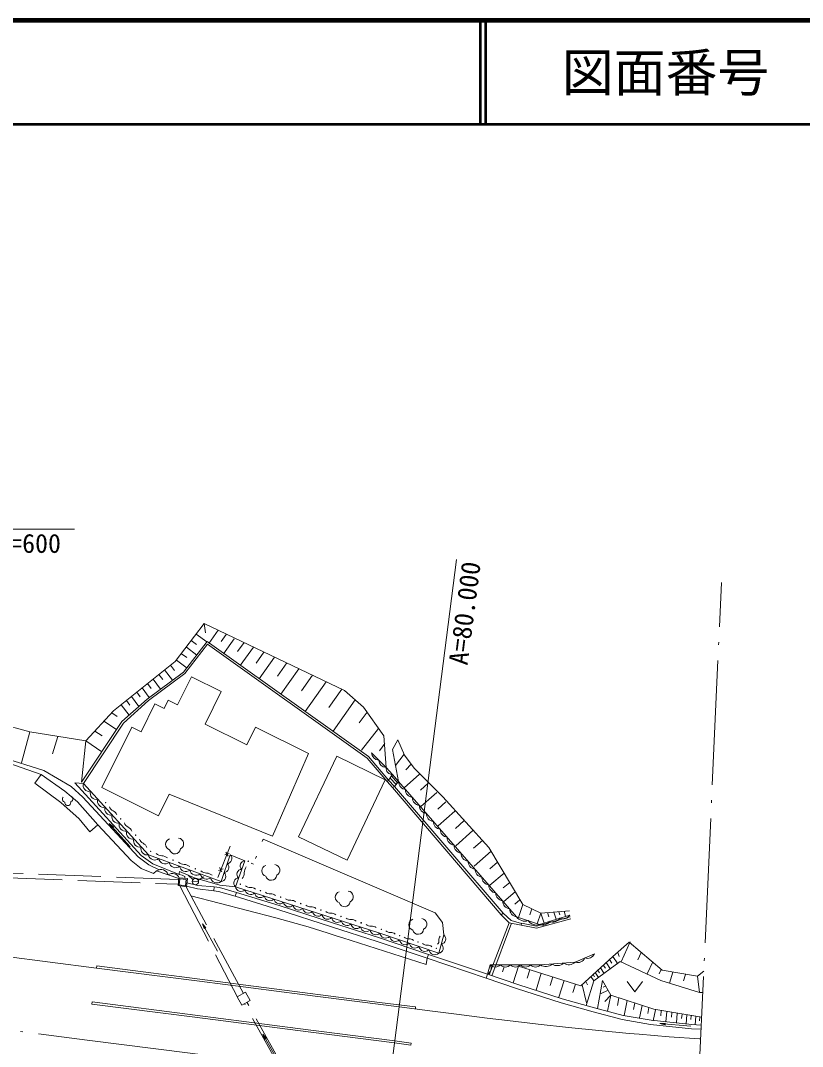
# Model space of a CAD drawing. Units: millimetres, scale not verified. Extents: x 40000 to 680000, y 20000 to 380000.
# Drawn here: x 464444 to 539814, y 281106 to 380000 of the extents above; entities that cross this region are included whole.
import ezdxf
from ezdxf.enums import TextEntityAlignment as Align

# ---------------------------------------------------------------- set-up
doc = ezdxf.new("R2010")
doc.units = ezdxf.units.MM
doc.header["$LTSCALE"] = 1000
for name, pattern in [('DASHED', [7.5, 6, -1.5]), ('DOTTED', [1.75, 0.25, -1.5]), ('LONG_DASHED_DOTTED', [15.25, 12, -1.5, 0.25, -1.5])]:
    doc.linetypes.add(name, pattern=pattern)
for name, color, linetype, lineweight in [('M-BGD', 7, 'Continuous', 13), ('M-BMK', 2, 'LONG_DASHED_DOTTED', 13), ('M-STR-HTXT', 7, 'Continuous', 13), ('M-TTL', 2, 'Continuous', 140), ('M-TTL-LINE', 7, 'Continuous', 50)]:
    doc.layers.add(name, color=color, linetype=linetype, lineweight=lineweight)
doc.layers.add('M-TTL-TXT', color=7, linetype='Continuous')
doc.styles.add('ＭＳ ゴシック', font='')
doc.styles.get('ＭＳ ゴシック').set_extended_font_data('MS Gothic')

# ---------------------------------------------------------------- blocks, each defined once
blk = doc.blocks.new('unfilled_arrow')
at = {"color": 0, "linetype": 'Continuous', "lineweight": -2}
blk.add_lwpolyline([(7.5, 1.25), (0, 0), (7.5, -1.25)], close=True, dxfattribs=at)

msp = doc.modelspace()

# ---------------------------------------------------------------- linework, layer by layer
at = {"layer": 'M-BGD', "linetype": 'LONG_DASHED_DOTTED'}
msp.add_line((529731, 275867), (532007, 325815), dxfattribs=at)
at = {"layer": 'M-BGD'}
for p, q in [((479349, 318219), (482138, 321875)), ((495680, 315411), (482138, 321875)), ((482138, 321875), (482265, 320993)), ((481379, 320860), (482389, 320100)), ((483506, 321223), (482606, 319947)), ((484277, 320816), (483795, 320132)), ((480288, 317049), (482468, 319876)), ((480433, 319594), (481438, 318837)), ((480906, 320227), (481410, 319848)), ((482428, 320150), (497985, 309049)), ((497849, 308901), (482468, 319876)), ((485048, 320409), (484019, 318950)), ((485988, 320037), (485373, 319165)), ((486888, 319608), (485625, 317817)), ((479962, 318963), (480463, 318586)), ((487911, 319119), (487168, 318065)), ((488935, 318631), (487452, 316529)), ((473420, 313454), (479349, 318219)), ((478914, 317870), (479294, 317356)), ((479490, 318333), (480491, 317579)), ((490098, 318076), (489209, 316815)), ((491262, 317520), (489529, 315064)), ((480288, 317049), (476766, 314441)), ((477231, 316516), (477940, 315559)), ((477784, 316961), (478147, 316471)), ((478338, 317407), (479081, 316404)), ((479585, 314050), (480916, 316739)), ((480916, 316739), (483784, 315320)), ((492585, 316889), (491530, 315393)), ((476166, 315661), (476843, 314747)), ((476698, 316089), (477045, 315621)), ((493908, 316257), (491891, 313398)), ((495412, 315539), (494169, 313776)), ((475143, 314839), (475848, 313887)), ((475655, 315250), (475986, 314803)), ((478290, 313687), (478689, 314494)), ((478689, 314494), (479585, 314050)), ((482232, 312183), (483784, 315320)), ((496708, 314525), (494577, 311503)), ((495680, 315411), (497515, 313829)), ((474160, 314048), (474906, 313042)), ((474360, 312284), (476766, 314441)), ((474652, 314443), (474967, 314017)), ((476063, 311442), (477394, 314131)), ((477394, 314131), (478290, 313687)), ((497515, 313829), (499464, 311039)), ((461142, 312600), (465354, 311427)), ((470728, 310557), (473420, 313454)), ((473235, 313255), (473766, 312903)), ((497853, 313324), (497090, 312303)), ((470501, 306466), (474360, 312284)), ((472284, 306060), (475167, 311885)), ((472488, 312450), (473698, 311648)), ((475167, 311885), (476063, 311442)), ((486265, 310187), (482232, 312183)), ((487107, 311890), (486265, 310187)), ((487107, 311890), (492216, 309361)), ((498944, 311768), (497296, 309663)), ((465354, 311427), (464525, 308443)), ((465354, 311427), (470728, 310557)), ((468041, 310993), (467512, 309312)), ((470728, 310558), (470335, 306577)), ((470728, 310558), (472289, 309523)), ((471608, 311504), (472301, 311045)), ((499676, 307991), (499464, 311039)), ((500306, 309746), (500819, 310677)), ((500819, 310677), (501466, 309190)), ((499563, 310300), (499055, 309610)), ((500885, 306640), (500306, 309746)), ((466420, 307313), (462577, 308661)), ((466691, 307723), (462608, 308998)), ((492216, 309361), (488725, 301380)), ((494917, 309077), (491224, 301323)), ((494917, 309077), (499605, 306816)), ((497849, 308901), (499768, 306645)), ((499920, 306774), (497985, 309049)), ((498276, 309416), (499676, 307991)), ((501433, 309276), (500573, 308194)), ((501466, 309190), (502380, 307937)), ((469326, 306159), (466691, 307723)), ((499676, 307991), (500306, 307319)), ((502109, 308329), (501591, 307767)), ((502380, 307937), (505135, 305175)), ((465829, 306497), (466420, 307313)), ((466420, 307313), (468704, 305701)), ((499605, 306816), (495913, 299062)), ((499777, 306641), (499920, 306774)), ((499777, 306641), (500310, 306054)), ((499913, 306783), (500492, 306170)), ((499920, 306774), (500306, 307319)), ((499920, 306774), (500492, 306170)), ((500067, 306982), (500646, 306353)), ((500210, 307183), (500784, 306519)), ((500885, 306640), (500306, 307319)), ((500492, 306170), (500885, 306640)), ((500885, 306640), (512260, 293614)), ((502916, 307367), (501423, 306037)), ((468346, 304630), (465829, 306497)), ((468704, 305701), (469921, 304703)), ((469326, 306159), (470436, 305135)), ((469667, 306526), (476073, 299512)), ((470501, 306466), (469667, 306526)), ((476770, 299582), (470501, 306466)), ((472284, 306060), (477750, 303354)), ((500492, 306170), (500310, 306054)), ((500310, 306054), (510784, 293804)), ((510970, 293950), (500492, 306170)), ((503749, 306484), (502989, 305807)), ((504581, 305600), (503037, 304225)), ((470094, 303048), (468346, 304630)), ((469921, 304703), (471882, 302465)), ((470436, 305135), (475797, 299386)), ((477750, 303354), (478770, 305416)), ((478770, 305416), (488725, 301380)), ((505437, 304692), (504652, 303993)), ((505135, 305175), (509598, 300277)), ((506293, 303784), (504697, 302361)), ((471112, 301803), (470094, 303048)), ((507173, 302850), (506362, 302127)), ((471882, 302465), (471112, 301803)), ((471882, 302465), (475111, 299044)), ((472998, 302587), (475006, 300358)), ((508054, 301915), (506404, 300445)), ((487838, 301092), (504425, 293973)), ((491224, 301323), (495913, 299062)), ((508959, 300955), (508120, 300208)), ((484636, 300404), (483455, 297399)), ((484557, 299722), (484124, 299585)), ((484228, 299851), (484453, 299456)), ((509800, 299936), (508159, 298475)), ((509598, 300277), (512855, 294779)), ((476076, 298269), (475111, 299044)), ((475797, 299386), (476808, 298623)), ((477182, 298703), (476073, 299512)), ((483770, 296998), (476770, 299582)), ((479739, 297669), (477182, 298703)), ((483770, 296998), (484654, 299589)), ((484654, 299589), (486070, 299010)), ((486070, 299010), (485156, 296509)), ((510430, 298872), (509669, 298230)), ((477266, 297794), (476076, 298269)), ((476808, 298623), (477795, 298143)), ((477563, 298035), (477266, 297794)), ((477563, 298035), (479691, 297300)), ((479739, 297669), (479749, 297790)), ((479749, 297790), (479762, 297963)), ((479762, 297963), (481198, 297371)), ((483966, 298219), (483534, 298082)), ((483638, 298348), (483862, 297953)), ((511061, 297807), (509695, 296655)), ((480023, 297633), (479739, 297669)), ((479739, 296694), (479789, 297267)), ((480346, 296597), (479739, 296694)), ((479789, 297267), (480425, 297199)), ((480280, 297482), (480023, 297633)), ((480271, 297316), (480280, 297482)), ((480425, 297199), (480346, 296597)), ((481539, 296638), (480483, 296871)), ((480602, 297626), (481065, 297204)), ((480983, 296979), (481609, 297008)), ((481198, 297371), (483654, 296662)), ((481569, 297146), (482116, 297452)), ((511595, 296905), (510978, 296385)), ((481499, 296307), (480444, 296572)), ((483066, 296107), (483116, 296504)), ((483532, 296049), (483066, 296107)), ((485140, 295579), (483532, 296049)), ((483654, 296662), (485156, 296509)), ((485140, 295579), (485252, 295963)), ((499076, 292032), (485156, 296509)), ((512129, 296003), (511028, 295074)), ((480874, 295614), (489047, 293502)), ((512582, 295239), (512088, 294822)), ((512855, 294779), (512438, 293553)), ((512855, 294779), (514603, 293968)), ((504425, 293973), (505126, 293043)), ((510784, 293804), (510970, 293950)), ((510784, 293804), (510970, 293950)), ((510784, 293804), (511538, 293026)), ((510970, 293950), (511722, 293262)), ((513729, 294373), (513537, 293809)), ((514603, 293968), (514252, 292936)), ((514472, 292868), (517391, 293779)), ((514603, 293968), (517361, 294178)), ((514603, 293968), (514904, 293003)), ((515222, 294015), (515352, 293599)), ((515841, 294062), (516059, 293364)), ((516335, 294100), (516427, 293804)), ((516829, 294138), (516980, 293652)), ((481982, 292943), (483415, 290307)), ((489047, 293502), (492172, 292629)), ((505126, 293043), (505250, 291857)), ((511538, 293026), (512684, 292794)), ((511722, 293262), (512731, 292957)), ((512260, 293614), (514472, 292868)), ((512684, 292794), (512731, 292957)), ((512684, 292794), (514179, 292505)), ((512722, 292991), (514171, 292710)), ((514171, 292710), (517420, 293612)), ((514179, 292505), (517474, 293419)), ((492172, 292629), (494095, 292015)), ((494095, 292015), (494859, 291773)), ((494859, 291773), (495512, 291591)), ((504756, 290103), (499076, 292032)), ((505250, 291857), (504756, 290103)), ((495512, 291591), (503532, 289023)), ((521534, 289771), (523120, 291151)), ((523217, 291202), (522325, 289269)), ((526277, 288464), (523120, 291151)), ((462833, 289817), (471768, 288668)), ((503763, 289983), (503635, 289604)), ((517911, 289232), (519756, 290046)), ((518461, 286951), (521534, 289771)), ((521534, 289771), (522028, 289062)), ((522006, 290169), (522137, 289790)), ((524272, 290170), (523944, 289460)), ((471768, 288668), (471794, 288866)), ((473282, 288674), (471794, 288866)), ((503635, 289604), (503532, 289023)), ((509443, 288070), (509724, 288963)), ((509724, 288963), (514568, 288962)), ((511052, 288771), (510898, 288302)), ((512427, 288859), (511917, 287229)), ((514568, 288962), (517911, 289232)), ((519694, 287438), (522250, 289303)), ((520617, 288938), (520817, 288649)), ((520897, 289192), (521326, 288574)), ((521215, 289482), (521446, 289150)), ((522250, 289303), (526159, 287470)), ((525385, 289263), (524850, 288104)), ((471768, 288668), (481687, 287392)), ((473282, 288674), (481712, 287590)), ((509443, 288069), (509315, 287690)), ((513533, 288509), (513279, 287696)), ((514640, 288159), (514131, 286535)), ((515743, 287810), (515489, 287000)), ((519412, 287844), (519694, 287439)), ((519628, 288040), (519780, 287822)), ((519844, 288236), (520169, 287770)), ((520090, 288460), (520265, 288209)), ((520336, 288683), (520710, 288146)), ((526191, 288542), (525990, 288106)), ((526277, 288464), (529704, 287882)), ((527333, 288255), (526985, 287218)), ((528529, 288060), (528349, 287448)), ((529704, 287882), (530300, 288352)), ((529704, 287882), (529896, 286325)), ((481687, 287392), (491605, 286116)), ((481712, 287590), (484191, 287271)), ((484191, 287271), (486175, 287016)), ((486175, 287016), (491631, 286314)), ((516847, 287462), (516340, 285844)), ((517947, 287114), (517694, 286306)), ((518587, 287056), (519000, 285303)), ((518932, 287379), (519109, 287036)), ((519694, 287438), (518960, 285058)), ((520547, 287470), (520060, 284754)), ((520547, 287470), (521327, 286053)), ((520831, 286933), (520607, 286819)), ((522910, 287368), (523660, 286368)), ((523660, 286368), (524410, 287368)), ((526159, 287470), (529896, 286325)), ((485334, 285906), (486138, 286331)), ((485334, 285906), (485766, 285099)), ((486138, 286331), (486564, 285527)), ((491605, 286116), (500931, 284916)), ((491631, 286314), (499051, 285360)), ((521079, 286528), (520345, 286182)), ((521327, 286053), (520753, 285451)), ((521327, 286053), (521007, 284510)), ((521327, 286053), (525502, 284699)), ((529896, 286325), (530207, 286317)), ((471312, 285197), (471322, 285196)), ((471313, 285198), (471338, 285396)), ((471322, 285196), (481240, 283920)), ((471338, 285396), (471347, 285394)), ((471347, 285394), (481266, 284119)), ((486564, 285527), (485766, 285099)), ((502531, 284912), (499051, 285360)), ((500931, 284916), (503902, 284535)), ((502506, 284714), (502531, 284912)), ((522128, 285793), (521978, 285067)), ((522929, 285533), (522628, 284079)), ((523648, 285300), (523515, 284659)), ((524366, 285067), (524118, 283866)), ((525010, 284859), (524894, 284294)), ((481240, 283920), (491158, 282644)), ((481266, 284119), (491184, 282843)), ((503902, 284535), (506466, 284209)), ((506466, 284209), (509420, 283841)), ((509420, 283841), (511384, 283603)), ((525654, 284650), (525436, 283593)), ((530098, 283935), (525502, 284699)), ((526195, 284562), (526152, 284049)), ((526736, 284474), (526654, 283491)), ((527237, 284393), (527198, 283921)), ((527738, 284312), (527660, 283376)), ((528202, 284236), (528166, 283801)), ((528666, 284161), (528592, 283277)), ((529096, 284091), (529062, 283691)), ((529526, 284022), (529456, 283201)), ((529923, 283957), (529892, 283589)), ((491184, 282843), (500510, 281643)), ((511384, 283603), (514325, 283259)), ((514325, 283259), (517257, 282934)), ((517257, 282934), (520182, 282634)), ((529117, 282819), (525181, 283238)), ((526076, 283321), (529066, 283072)), ((487797, 282295), (489269, 279681)), ((491158, 282644), (500485, 281445)), ((520182, 282634), (523101, 282362)), ((523101, 282362), (524072, 282278)), ((524072, 282278), (526980, 282048)), ((526980, 282048), (529882, 281856)), ((529882, 281856), (530003, 281849)), ((500485, 281445), (502059, 281243)), ((500510, 281643), (502085, 281441)), ((502059, 281243), (502085, 281441))]:
    msp.add_line(p, q, dxfattribs=at)
at = {"layer": 'M-BGD', "linetype": 'DOTTED'}
for p, q in [((487838, 301092), (486892, 298677)), ((486892, 298677), (486070, 299010))]:
    msp.add_line(p, q, dxfattribs=at)
at = {"layer": 'M-BGD', "linetype": 'DASHED'}
for p, q in [((479682, 297189), (462494, 297854)), ((462476, 297404), (479643, 296740)), ((479797, 296584), (485393, 285797)), ((485923, 286218), (480406, 296486)), ((483066, 296107), (481499, 296307)), ((483116, 296504), (481539, 296638)), ((489252, 294315), (485140, 295579)), ((494409, 292651), (489252, 294315)), ((509626, 288007), (511538, 293026)), ((509857, 287929), (511780, 292977)), ((498830, 291233), (494409, 292651)), ((503635, 289604), (498830, 291233)), ((509443, 288069), (503763, 289983)), ((509315, 287690), (503635, 289604)), ((512264, 286691), (509315, 287690)), ((516547, 285323), (512264, 286691)), ((493361, 272008), (486026, 285238)), ((493724, 271954), (486272, 285370)), ((519649, 284448), (516547, 285323)), ((522446, 283713), (519649, 284448)), ((525181, 283238), (522446, 283713)), ((530045, 282769), (529117, 282819))]:
    msp.add_line(p, q, dxfattribs=at)
at = {"layer": 'M-BGD'}
for points in [[(482428, 320150), (480147, 317193), (476640, 314596), (474208, 312416), (470335, 306577)], [(485252, 295963), (483613, 296442), (483116, 296504)], [(518461, 286951), (512427, 288859), (512630, 288962)]]:
    msp.add_lwpolyline(points, dxfattribs=at)
msp.add_lwpolyline([(479698, 297377), (479632, 296610), (480432, 296481), (480537, 297287)], close=True, dxfattribs=at)
at = {"layer": 'M-BGD', "linetype": 'DASHED'}
for points in [[(503764, 289983), (498956, 291613), (494531, 293032), (489372, 294696), (485257, 295962)], [(530063, 283169), (529149, 283218), (525236, 283635), (522531, 284104), (519754, 284834), (516662, 285707), (512389, 287071), (509443, 288069)]]:
    msp.add_lwpolyline(points, dxfattribs=at)
at = {"layer": 'M-BGD'}
for centre, radius in [((472645, 304607), 25), ((474091, 303042), 25), ((475537, 301476), 25), ((476984, 299911), 25), ((479141, 299073), 25), ((486391, 298961), 25), ((481298, 298236), 25), ((481296, 296994), 313), ((485631, 296745), 25), ((487573, 296125), 25), ((489514, 295505), 25), ((491455, 294884), 25), ((493396, 294264), 25), ((495337, 293644), 25), ((497278, 293024), 25), ((499220, 292403), 25), ((500989, 291792), 25), ((502758, 291181), 25), ((504528, 290570), 25)]:
    msp.add_circle(centre, radius, dxfattribs=at)
for centre, radius, start, end in [((498999, 309427), 723, 180.84589, 268.15759), ((499699, 308714), 723, 180.84589, 268.15759), ((500305, 307949), 630, 176.15929, 270.06019), ((501632, 306616), 747, 178.19749, 264.05979), ((471068, 306283), 596, 162.09582, 282.54692), ((471765, 305518), 596, 162.09582, 282.54692), ((502301, 305850), 747, 178.19749, 264.05979), ((468767, 304943), 288, 133.24752, 260.11742), ((468995, 304605), 283, 168.96072, 16.33172), ((469191, 304963), 288, 285.17502, 52.04492), ((472461, 304753), 596, 162.09582, 282.54692), ((502970, 305084), 747, 178.19749, 264.05979), ((473158, 303988), 596, 162.09582, 282.54692), ((473690, 304485), 735, 201.47472, 243.99352), ((473046, 303164), 735, 21.47472, 63.99352), ((503639, 304317), 747, 178.19749, 264.05979), ((473854, 303223), 596, 162.09582, 282.54692), ((474551, 302458), 596, 162.09582, 282.54692), ((475136, 302919), 735, 201.47472, 243.99352), ((504308, 303551), 747, 178.19749, 264.05979), ((504977, 302785), 747, 178.19749, 264.05979), ((475247, 301693), 596, 162.09582, 282.54692), ((474492, 301598), 735, 21.47472, 63.99352), ((505646, 302019), 747, 178.19749, 264.05979), ((475944, 300928), 596, 162.09582, 282.54692), ((476583, 301354), 735, 201.47472, 243.99352), ((475938, 300033), 735, 21.47472, 63.99352), ((478962, 300592), 537, 105.75605, 254.2973), ((479627, 300643), 545, 295.56616, 83.96113), ((506315, 301253), 747, 178.19749, 264.05979), ((476641, 300163), 596, 162.09582, 282.54692), ((478086, 300353), 862, 229.17102, 268.40412), ((479333, 300201), 532, 193.73985, 354.61114), ((506984, 300486), 747, 178.19749, 264.05979), ((507653, 299720), 747, 178.19749, 264.05979), ((477382, 299700), 623, 190.99312, 308.49602), ((478382, 299331), 623, 190.99312, 308.49602), ((478038, 298631), 862, 49.17102, 88.40412), ((479382, 298962), 623, 190.99312, 308.49602), ((480243, 299516), 862, 229.17102, 268.40412), ((484026, 298357), 497, 274.49552, 47.81492), ((484320, 299221), 497, 274.49552, 47.81492), ((486086, 298532), 478, 91.81162, 228.01902), ((508323, 298954), 747, 178.19749, 264.05979), ((477980, 297439), 728, 16.93942, 124.95732), ((479093, 297055), 728, 25.82459, 124.95732), ((480382, 298593), 623, 190.99312, 308.49602), ((480195, 297794), 862, 49.17102, 88.40412), ((481382, 298224), 623, 190.99312, 308.49602), ((482382, 297855), 623, 190.99312, 308.49602), ((482400, 298679), 862, 229.17102, 268.40412), ((482352, 296957), 862, 49.17102, 88.40412), ((483731, 297494), 497, 274.49552, 47.81492), ((485781, 297698), 478, 91.81162, 228.01902), ((485129, 297846), 882, 321.69262, 0.45712), ((486893, 297860), 882, 141.69262, 180.45712), ((488234, 298045), 537, 105.75605, 254.2973), ((488899, 298096), 545, 295.56616, 83.96113), ((508992, 298188), 747, 178.19749, 264.05979), ((483382, 297486), 623, 190.99312, 308.49602), ((485476, 296865), 478, 91.81162, 228.01902), ((488605, 297654), 532, 193.73985, 354.61114), ((509661, 297421), 747, 178.19749, 264.05979), ((485695, 296594), 546, 188.94902, 315.39552), ((486623, 296295), 546, 188.94902, 315.39552), ((486549, 297107), 674, 230.07052, 274.49092), ((486655, 295763), 674, 50.07052, 94.49092), ((487551, 295997), 546, 188.94902, 315.39552), ((488490, 296486), 674, 230.07052, 274.49092), ((488596, 295143), 674, 50.07052, 94.49092), ((495314, 295492), 537, 105.75605, 254.2973), ((495978, 295543), 545, 295.56616, 83.96113), ((510330, 296655), 747, 178.19749, 264.05979), ((510999, 295889), 747, 178.19749, 264.05979), ((488479, 295698), 546, 188.94902, 315.39552), ((489407, 295400), 546, 188.94902, 315.39552), ((490335, 295102), 546, 188.94902, 315.39552), ((490432, 295866), 674, 230.07052, 274.49092), ((490537, 294523), 674, 50.07052, 94.49092), ((491263, 294803), 546, 188.94902, 315.39552), ((492373, 295246), 674, 230.07052, 274.49092), ((495684, 295101), 532, 193.73985, 354.61114), ((511668, 295123), 747, 178.19749, 264.05979), ((492191, 294505), 546, 188.94902, 315.39552), ((492478, 293902), 674, 50.07052, 94.49092), ((493119, 294206), 546, 188.94902, 315.39552), ((494047, 293908), 546, 188.94902, 315.39552), ((494314, 294626), 674, 230.07052, 274.49092), ((494419, 293282), 674, 50.07052, 94.49092), ((512337, 294356), 747, 178.19749, 264.05979), ((516741, 294152), 750, 244.48659, 330.18239), ((494975, 293609), 546, 188.94902, 315.39552), ((495904, 293311), 546, 188.94902, 315.39552), ((496255, 294006), 674, 230.07052, 274.49092), ((496832, 293012), 546, 188.94902, 315.39552), ((496361, 292662), 674, 50.07052, 94.49092), ((498196, 293385), 674, 230.07052, 274.49092), ((502401, 292847), 537, 105.75605, 254.2973), ((503066, 292898), 545, 295.56616, 83.96113), ((513053, 294139), 951, 213.53089, 289.20939), ((514159, 293766), 951, 213.53089, 289.20939), ((514794, 293545), 750, 244.48659, 330.18239), ((515768, 293848), 750, 244.48659, 330.18239), ((497760, 292714), 546, 188.94902, 315.39552), ((498688, 292415), 546, 188.94902, 315.39552), ((498302, 292042), 674, 50.07052, 94.49092), ((499635, 292124), 566, 189.29512, 313.17882), ((500054, 292668), 572, 226.81732, 275.06422), ((500155, 291527), 572, 46.81732, 95.06422), ((502772, 292456), 532, 193.73985, 354.61114), ((504938, 291471), 496, 277.53502, 50.99382), ((500582, 291802), 566, 189.29512, 313.17882), ((501528, 291480), 566, 189.29512, 313.17882), ((501823, 292057), 572, 226.81732, 275.06422), ((501924, 290916), 572, 46.81732, 95.06422), ((502475, 291159), 566, 189.29512, 313.17882), ((503592, 291445), 572, 226.81732, 275.06422), ((503693, 290305), 572, 46.81732, 95.06422), ((504343, 291264), 434, 314.74802, 10.27182), ((504691, 290594), 496, 277.53502, 50.99382), ((505198, 291419), 434, 134.74802, 190.27182), ((503422, 290837), 566, 189.29512, 313.17882), ((504368, 290516), 566, 189.29512, 313.17882), ((519078, 290332), 735, 250.50219, 337.07149), ((509156, 288651), 648, 296.24179, 28.75949), ((510209, 289449), 686, 225.11919, 314.86979), ((511177, 289449), 686, 225.11919, 314.86979), ((512146, 289449), 686, 225.11919, 314.86979), ((513115, 289449), 686, 225.11919, 314.86979), ((514083, 289449), 686, 225.11919, 314.86979), ((515070, 289686), 881, 235.24659, 313.99539), ((516184, 289776), 881, 235.24659, 313.99539), ((517299, 289866), 881, 235.24659, 313.99539), ((518156, 289925), 735, 250.50219, 337.07149)]:
    msp.add_arc(centre, radius, start, end, dxfattribs=at)
at = {"layer": 'M-BMK'}
msp.add_lwpolyline([(427731, 287274), (431202, 286828), (451039, 284276), (470875, 281724), (480793, 280449), (490712, 279173), (500038, 277973), (503510, 277528), (505589, 277264), (509063, 276832), (510552, 276652), (514029, 276247), (517011, 275921), (519996, 275619), (523482, 275303), (526971, 275031), (528687, 274923)], dxfattribs=at)
at = {"layer": 'M-STR-HTXT'}
msp.add_line((500038, 277973), (506481, 328061), dxfattribs=at)
msp.add_lwpolyline([(437768, 291901), (451720, 330981), (469634, 330981)], dxfattribs=at)
at = {"layer": 'M-TTL'}
msp.add_line((680000, 380000), (40000, 380000), dxfattribs=at)
at = {"layer": 'M-TTL-LINE'}
for p, q in [((508747, 380000), (508747, 370000)), ((509247, 380000), (509247, 370000)), ((40000, 370000), (680000, 370000))]:
    msp.add_line(p, q, dxfattribs=at)

# ---------------------------------------------------------------- block references
at = {"layer": 'M-BGD', "xscale": 66.7, "yscale": 66.7}
for p, rotation in [((472998, 302587), 312), ((481982, 292943), 298.5), ((526076, 283321), 355.2), ((487797, 282295), 299.4)]:
    msp.add_blockref('unfilled_arrow', p, dxfattribs=dict(at, rotation=rotation))

# ---------------------------------------------------------------- texts
at = {"layer": 'M-STR-HTXT', "style": 'ＭＳ ゴシック'}
msp.add_text('L=18.0 φ=600', height=1833, dxfattribs=at).set_placement((460535, 328135), align=Align.BOTTOM_CENTER)
msp.add_text('A=80.000', height=1833, rotation=82.67, dxfattribs=at).set_placement((507255, 322876), align=Align.MIDDLE_CENTER)
at = {"layer": 'M-TTL-TXT', "style": 'ＭＳ ゴシック'}
msp.add_text('図面番号', height=3666, dxfattribs=at).set_placement((526622, 375000), align=Align.MIDDLE_CENTER)

doc.saveas('drawing.dxf')
